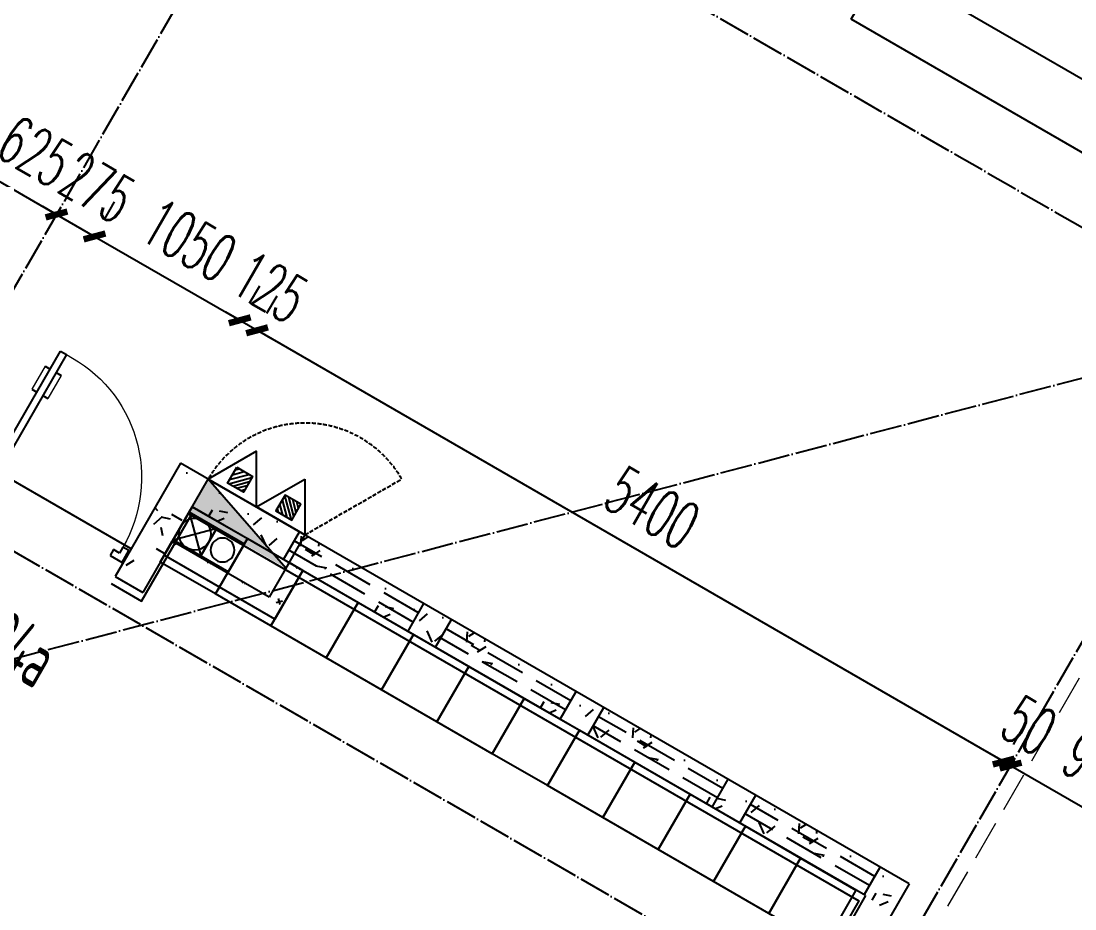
# Model space of a CAD drawing. Header units: millimetres. Extents: x 216654360 to 218309126, y 218099985 to 219647706.
# Drawn here: x 217970192 to 217976793, y 218924951 to 218930507 of the extents above; entities that cross this region are included whole.
import ezdxf

# ---------------------------------------------------------------- set-up
doc = ezdxf.new("R2010")
doc.units = ezdxf.units.MM
doc.header["$LTSCALE"] = 1000
for name, pattern in [('02-博雅楼平面图（V8）$0$DASH', [0.35, 0.25, -0.1]), ('DASH', [0.35, 0.25, -0.1]), ('DOTE', [2.4200000000000004, 2, -0.2, 0.02, -0.2])]:
    doc.linetypes.add(name, pattern=pattern)
doc.layers.add('02-博雅楼平面图（V8）$0$A-FLOR-OVHD', color=173, linetype='02-博雅楼平面图（V8）$0$DASH', lineweight=9)
for name, color, linetype in [('A-ANNO-DIMS', 3, 'Continuous'), ('A-ANNO-DOTE', 1, 'DOTE'), ('A-ANNO-TTLB', 7, 'Continuous'), ('A-FLOR-SPCL', 245, 'Continuous'), ('A-FURN', 45, 'Continuous'), ('A-WALL', 2, 'Continuous'), ('A-WIND', 161, 'Continuous'), ('P-PROT-FIRH', 1, 'Continuous'), ('P-PROT-VPIP', 1, 'Continuous'), ('P-RAIN-VPIP', 193, 'Continuous'), ('P-提建筑', 1, 'Continuous'), ('P-灭火器', 1, 'Continuous'), ('PUB_HATCH', 8, 'Continuous'), ('WINDOW', 4, 'Continuous'), ('WINDOW_TEXT', 7, 'Continuous'), ('现状植物', 3, 'Continuous')]:
    doc.layers.add(name, color=color, linetype=linetype)
doc.layers.add('DIM_MODI', color=6, linetype='Continuous', plot=False)
doc.layers.add('水辅助层', color=20, linetype='Continuous', plot=False)
doc.styles.add('_TCH_DIM_T3', font='SIMPLEX.shx', dxfattribs={"width": 0.5647058823529413, "bigfont": 'GBCBIG.shx'})
doc.styles.add('_TCH_WINDOW', font='GBENOR', dxfattribs={"width": 0.8, "bigfont": 'GBCBIG'})
doc.dimstyles.new('_TCH_ARCH&&100', dxfattribs={"dimtxt": 297.5, "dimasz": 100, "dimexe": 250, "dimexo": 300, "dimgap": 126.25, "dimtad": 1, "dimdec": 0, "dimzin": 0, "dimdsep": 46, "dimtxsty": '_TCH_DIM_T3', "dimblk": 'ARCHTICK', "dimcen": 0.09, "dimclrt": 7, "dimazin": 2, "dimtfac": 1, "dimtdec": 0, "dimtix": 1, "dimtmove": 2, "dimatfit": 3, "dimfxl": 100, "dimtolj": 1, "dimtzin": 0, "dimarcsym": 0})
pattern_1 = [(0, (354, -366), (600, 1200), [0, -1200]), (0, (-348, -528), (600, 1200), [0, -1200]), (0, (42, -540), (600, 1200), [0, -1200]), (0, (468, -186), (600, 1200), [0, -1200]), (0, (-30, -600), (600, 1200), [0, -1200]), (0, (588, 570), (600, 1200), [0, -1200]), (0, (222, 474), (600, 1200), [0, -1200]), (0, (413.9999999999999, 324), (600, 1200), [0, -1200]), (0, (-564, 300), (600, 1200), [0, -1200]), (0, (24, 246), (600, 1200), [0, -1200]), (0, (-204, -60), (600, 1200), [0, -1200]), (0, (-192, -509.9999999999999), (600, 1200), [0, -1200]), (0, (258, -558), (600, 1200), [0, -1200]), (0, (588, -30), (600, 1200), [0, -1200]), (0, (-534, -216), (600, 1200), [0, -1200]), (0, (-432, -12), (600, 1200), [0, -1200]), (0, (36, -96), (600, 1200), [0, -1200]), (0, (-132, -270), (600, 1200), [0, -1200]), (0, (-228, 126), (600, 1200), [0, -1200]), (0, (-78, 576), (600, 1200), [0, -1200]), (0, (-486.0000000000001, -468), (600, 1200), [0, -1200]), (0, (174, 330), (600, 1200), [0, -1200]), (0, (-384, 348), (600, 1200), [0, -1200]), (0, (-480, 504), (600, 1200), [0, -1200]), (130.601294, (514.285716, 194.285712), (-2999.999966861969, 3600.000015739533), [52.683108, -22074.222]), (18.4349488, (428.571432, 217.142856), (2999.999988936139, 1199.999991146445), [54.21048, -7535.2558]), (90, (428.571432, 165.714288), (600.0000000000001, 1200), [51.428568, -2348.5713]), (161.565051, (480, 148.571424), (-3000.000015105215, 1199.999910544823), [54.21048, -7535.2558]), (53.1301023, (480, 148.571424), (600.0000011342403, 1199.99999943288), [57.14286, -5942.856999999999]), (135, (525.714288, -462.85704), (-600.0000725322863, 1199.999918790402), [48.48732, -3345.6252]), (45, (457.142856, -462.85704), (599.9999961647541, 1199.999995157935), [48.48732, -3345.6252]), (135, (491.428572, -497.1428400000001), (-600.0000725322863, 1199.999918790402), [48.48732, -3345.6252]), (45, (491.428572, -497.1428400000001), (599.9999961647541, 1199.999995157935), [48.48732, -3345.6252]), (116.565051, (-51.42852, 342.857148), (-0.0001043859734650709, 2399.999934707041), [63.887652, -1277.753]), (180, (-79.99991999999999, 399.999996), (-599.9999999999998, 1200), [68.571432, -1131.4285]), (63.43494880000001, (-177.1428, 342.857148), (5.432290706153253e-06, 2399.999988372672), [63.887652, -1277.753]), (116.565051, (-148.5714, 285.714288), (-0.0001043859734650709, 2399.999934707041), [63.887652, -1277.753]), (0, (-148.5714, 285.714288), (600, 1200), [68.571432, -1131.4285]), (63.43494880000001, (-79.99991999999999, 285.714288), (5.432290706153253e-06, 2399.999988372672), [63.887652, -1277.753]), (107.102728, (399.999996, -62.85708000000001), (-1799.999931184909, 6000.000009680287), [77.72269200000001, -32565.805]), (143.972626, (377.142852, 11.428572), (-11399.99985547618, 8399.999990492668), [77.72269200000001, -16244.04]), (180, (314.285712, 57.14286), (-599.9999999999998, 1200), [74.285712, -1125.7142]), (36.02737329999999, (177.14286, 11.428572), (11399.99991575318, 8399.99990944439), [77.72269200000001, -16244.04]), (71.5650511, (154.285716, -57.14279999999999), (1800.000009240657, 5999.99998966958), [72.280632, -7517.185600000001]), (107.102728, (177.14286, -131.42856), (-1799.999931184909, 6000.000009680287), [77.72269200000001, -32565.805]), (143.972626, (240, -177.1428), (-11399.99985547618, 8399.999990492668), [77.72269200000001, -16244.04]), (0, (240, -177.1428), (600, 1200), [74.285712, -1125.7142]), (36.02737329999999, (314.285712, -177.1428), (11399.99991575318, 8399.99990944439), [77.72269200000001, -16244.04]), (71.5650511, (377.142852, -131.42856), (1800.000009240657, 5999.99998966958), [72.280632, -7517.185600000001]), (150.255118, (411.428568, 497.142852), (-1800.000004260273, 1199.999985130039), [46.07004, -9628.639200000001]), (90, (371.428572, 474.28572), (600.0000000000001, 1200), [45.714288, -2354.2855]), (29.7448813, (371.428572, 474.28572), (1800.000001060037, 1199.999994395642), [46.07004, -9628.639200000001]), (116.565051, (131.428572, -354.28572), (-0.0001043859734650709, 2399.999934707041), [63.887652, -1277.753]), (168.690067, (102.857148, -297.1428), (-5400.000004006199, 1199.999969888218), [58.274508, -12179.371]), (41.18592510000001, (0, -325.7142), (14999.99990911732, 13199.99988457684), [60.743688, -25451.604]), (90, (0, -382.85712), (600.0000000000001, 1200), [57.14286, -2342.857]), (138.814074, (45.714288, -422.85708), (-14999.99973338043, 13200.0000840726), [60.743688, -25451.604]), (16.6992442, (45.714288, -422.85708), (19799.99985103278, 5999.99993715613), [59.6589, -24997.075]), (60.9453959, (102.857148, -405.71424), (599.9999984077513, 1199.99998938541), [58.83217200000001, -24650.679]), (109.983106, (-371.42856, 148.571424), (-3000.000011299861, 8399.999977770043), [66.88400399999998, -28024.39499999999]), (155.556045, (-394.28568, 211.428576), (-7800.000029732115, 3599.999925205931), [69.045972, -28930.263]), (24.4439547, (-519.99996, 211.428576), (7800.000003890955, 3599.999982684802), [69.045972, -28930.263]), (70.01689340000001, (-542.85708, 148.571424), (3000.000009044286, 8399.999979161448), [66.88400399999999, -28024.395]), (109.983106, (-519.99996, 85.71428399999999), (-3000.000011299861, 8399.999977770043), [66.88400399999998, -28024.39499999999]), (160.016893, (-457.14276, 62.85714), (-3000.000001763259, 1199.999945333349), [66.88400399999999, -13978.755]), (19.9831065, (-457.14276, 62.85714), (2999.999983528817, 1199.999998096056), [66.88400399999999, -13978.755]), (70.01689340000001, (-394.28568, 85.71428399999999), (3000.000009044286, 8399.999979161448), [66.88400399999999, -28024.395]), (122.005383, (74.285712, 39.999996), (-600.0000805229399, 1199.999938741572), [53.908464, -11266.868]), (18.4349488, (-5.71428, 68.571432), (2999.999988936139, 1199.999991146445), [54.21048, -7535.2558]), (90, (-5.71428, 17.142852), (600.0000000000001, 1200), [51.428568, -2348.5713]), (161.565051, (45.714288, 0), (-3000.000015105215, 1199.999910544823), [54.21048, -7535.2558]), (54.46232220000002, (45.714288, 0), (4199.999993914518, 5999.999991012131), [49.15614, -20596.423]), (116.565051, (-274.28568, -251.42856), (-0.0001043859734650709, 2399.999934707041), [63.887652, -1277.753]), (180, (-302.85708, -194.28564), (-599.9999999999998, 1200), [62.85714, -1137.1428]), (59.0362434, (-399.99996, -251.42856), (600.000001953063, 1199.999994175555), [66.63945599999998, -13927.644]), (120.963756, (-365.71428, -308.57136), (-600.0000819959288, 1199.999944893199), [66.639456, -13927.644]), (0, (-365.71428, -308.57136), (600, 1200), [62.85714, -1137.1428]), (63.43494880000001, (-302.85708, -308.57136), (5.432290706153253e-06, 2399.999988372672), [63.887652, -1277.753])]
pattern_2 = [(45, (-6165836.629976437, -59446.79809915766), (-125.0000033257799, 125.00000332578), [40, -136.7767]), (135, (-6165558.345676437, -59446.79809915766), (-125.00000332578, -125.0000033257799), [40, -136.7767])]

# ---------------------------------------------------------------- blocks, each defined once
blk = doc.blocks.new('A$C5EDE6A0B')
at = {"layer": 'A-FURN', "color": 251}
for points in [[(0, -400.0000000036089), (0, 0), (400, 0), (399.9999999990687, -400.0000000037398)], [(399.9999999990687, -400.0000000038563), (399.9999999990687, -2.328306436538696e-10), (799.9999999990687, -2.473825588822365e-10), (799.9999999990687, -400.0000000039727)], [(799.9999999990687, -400.0000000039727), (799.9999999990396, -4.656612873077393e-10), (1199.99999999904, -4.802132025361061e-10), (1199.999999999069, -400.0000000042055)], [(1199.999999999069, -400.0000000043219), (1199.999999999069, -6.984919309616089e-10), (1599.999999999069, -7.130438461899757e-10), (1599.99999999904, -400.0000000044092)], [(1599.99999999904, -400.0000000045402), (1599.99999999904, -9.313225746154785e-10), (1999.99999999904, -9.458744898438454e-10), (1999.999999999069, -400.0000000046712)], [(1999.999999999069, -400.0000000046712), (1999.99999999904, -1.178705133497715e-09), (2399.999999999069, -1.178705133497715e-09), (2399.999999998137, -400.000000004904)], [(2399.999999998108, -400.0000000050059), (2399.999999998108, -1.396983861923218e-09), (2799.999999998137, -1.411535777151585e-09), (2799.999999998137, -400.0000000051223)], [(2799.999999998137, -400.0000000052532), (2799.999999998137, -1.644366420805454e-09), (3199.999999998137, -1.658918336033821e-09), (3199.999999998137, -400.0000000053551)], [(3199.999999998137, -400.0000000053551), (3199.999999998108, -1.862645149230957e-09), (3599.999999998137, -1.877197064459324e-09), (3599.999999997206, -400.0000000056025)], [(3599.999999997206, -400.0000000057189), (3599.999999997206, -2.110027708113194e-09), (3999.999999997206, -2.110027708113194e-09), (3999.999999997206, -400.0000000058353)], [(3999.999999997206, -400.0000000058353), (3999.999999997177, -2.342858351767063e-09), (4399.999999997206, -2.342858351767063e-09), (4399.999999997206, -400.0000000060681)], [(4399.999999997206, -400.0000000061846), (4399.999999997206, -2.561137080192566e-09), (4799.999999997206, -2.575688995420933e-09), (4799.999999997206, -400.0000000062864)]]:
    blk.add_lwpolyline(points, close=True, dxfattribs=at)
blk = doc.blocks.new('$DorLib2D$00000009')
for p, q in [((0.4128784780300046, 0.9052619659617922), (0.4128784780300046, 0.08070055595349494)), ((0.4541065485304194, 0.9052619659617922), (0.4128784780300046, 0.9052619659617922)), ((0.4541065485304194, 0.08070055595349494), (0.4541065485304194, 0.9052619659617922)), ((0.4128784780300046, 0.7821568824082695), (0.3780038555081039, 0.7821568824082694)), ((0.4889811710523202, 0.7821568824082694), (0.4541065485304194, 0.7821568824082695)), ((0.4128784780300046, 0.6235084014994399), (0.3780038555081039, 0.6235084014994398)), ((0.4889811710523202, 0.6235084014994398), (0.4541065485304194, 0.6235084014994399)), ((-0.4941390729791224, 0.08070055595349494), (-0.4529110024787076, 0.08070055595349494)), ((-0.4941390729791224, -0.001755585047334795), (-0.4941390729791224, 0.08070055595349494)), ((-0.4529110024787076, 0.08070055595349494), (-0.4529110024787076, 0.03947248545308008)), ((0.4128784780300046, 0.08070055595349494), (0.4541065485304194, 0.08070055595349494)), ((0.4953346190308343, 0.08070055595349494), (0.4541065485304194, 0.08070055595349494)), ((0.4541065485304194, 0.08070055595349494), (0.4541065485304194, 0.03947248545308008)), ((0.4953346190308343, -0.001755585047334795), (0.4953346190308343, 0.08070055595349494)), ((-0.4529110024787076, 0.03947248545308008), (-0.4116829319782927, 0.03947248545308008)), ((-0.4116829319782927, 0.03947248545308008), (-0.4116829319782927, -0.001755585047334795)), ((0.4541065485304194, 0.03947248545308008), (0.4128784780300046, 0.03947248545308008)), ((0.4128784780300046, 0.03947248545308008), (0.4128784780300046, -0.001755585047334795)), ((-0.4941390729791224, -0.001755585047334795), (-0.4941390729791224, -0.001755585047334795)), ((-0.4116829319782927, -0.001755585047334795), (-0.4941390729791224, -0.001755585047334795)), ((0.4128784780300046, -0.001755585047334795), (0.4953346190308343, -0.001755585047334795)), ((0.4953346190308343, -0.001755585047334795), (0.4953346190308343, -0.001755585047334795))]:
    blk.add_line(p, q)
at = {"lineweight": 13}
for p, q in [((0.3780038555081039, 0.7821568824082694), (0.3780038555081039, 0.6235084014994398)), ((0.4889811710523202, 0.7821568824082694), (0.4889811710523202, 0.6235084014994398))]:
    blk.add_line(p, q, dxfattribs=at)
blk.add_arc((0.3716497624938499, 0.08173193500353383), 0.8245614100082972, 87.13397114007623, 180.0716668053313, dxfattribs=at)
blk = doc.blocks.new("67agjj'")
at = {"layer": 'PUB_HATCH'}
h = blk.add_hatch(dxfattribs=at)
h.set_pattern_fill('加气混凝土', color=256, scale=100, style=0)
h.set_pattern_definition(pattern_1)
h.paths.add_polyline_path([(4939796.969240301, -191135.5933836428), (4939596.969240134, -190935.593383642), (4939596.969240131, -191555.9127561479), (4939796.969240298, -191755.9127561602)])
h = blk.add_hatch(dxfattribs=at)
h.set_pattern_fill('加气混凝土', color=256, scale=100, style=0)
h.set_pattern_definition(pattern_1)
h.paths.add_polyline_path([(4944666.530958996, -191135.593383643), (4944866.530958996, -190935.5933836421), (4939596.969240134, -190935.593383642), (4939796.969240301, -191135.5933836428)])
h = blk.add_hatch(dxfattribs=at)
h.set_pattern_fill('加气混凝土', color=256, scale=100, style=0)
h.set_pattern_definition(pattern_1)
h.paths.add_polyline_path([(4944866.530958996, -190935.5933836421), (4944666.530958996, -191135.593383643), (4944666.530959005, -191555.9127568134), (4944766.530959005, -191622.5794237824), (4944866.53095901, -191555.9127572394)])
h = blk.add_hatch(dxfattribs=at)
h.set_pattern_fill('加气混凝土', color=256, scale=100, style=0)
h.set_pattern_definition(pattern_1)
h.paths.add_polyline_path([(4939596.969240131, -191555.9127561479), (4939596.969240112, -191755.9127561621), (4939796.969240298, -191755.9127561602)])
at = {"layer": 'A-WALL'}
for p, q in [((4939596.969240134, -190935.593383642), (4939596.969240131, -191555.9127561479)), ((4944866.530958996, -190935.5933836421), (4939596.969240134, -190935.593383642)), ((4944866.530958996, -190935.5933836421), (4944866.53095901, -191555.9127572394)), ((4939796.969240301, -191135.5933836428), (4939796.969240298, -191755.9127561602)), ((4944666.530958996, -191135.593383643), (4939796.969240301, -191135.5933836428)), ((4944666.530958996, -191135.593383643), (4944666.530959005, -191555.9127568134)), ((4939596.969240131, -191555.9127561479), (4939596.969240112, -191755.9127561621)), ((4939596.969240112, -191755.9127561621), (4939796.969240298, -191755.9127561602))]:
    blk.add_line(p, q, dxfattribs=at)
at = {"layer": 'A-WALL', "color": 6}
blk.add_lwpolyline([(4939596.969240196, -191805.912758621), (4939816.96924045, -191805.912758621), (4939816.969239913, -191185.5933836226), (4944646.530958956, -191185.5933836201), (4944646.530958956, -192335.9127561819), (4945446.534865406, -192335.9127561796), (4945446.534865088, -191775.9127568613), (4946021.550420285, -191775.9127564609)], dxfattribs=at)
at = {"layer": 'A-WIND', "linetype": 'DASH'}
for p, q in [((4940457.445230299, -191135.5933836233), (4940457.445230299, -190935.5933836233)), ((4941357.445230299, -191135.5933836233), (4941357.445230299, -190935.5933836233)), ((4941557.445230299, -191135.5933836233, 1500), (4941557.445230299, -190935.5933836233, 1500)), ((4942457.445230299, -191135.5933836234, 1500), (4942457.445230299, -190935.5933836234, 1500)), ((4942657.445230396, -191135.5933836234), (4942657.445230396, -190935.5933836234)), ((4943557.445230396, -191135.5933836234), (4943557.445230396, -190935.5933836234)), ((4943757.445230301, -191135.5933836234, 1500), (4943757.445230301, -190935.5933836234, 1500)), ((4944657.445230301, -191135.5933836235, 1500), (4944657.445230301, -190935.5933836235, 1500)), ((4941357.445230299, -191002.26005029), (4940457.445230299, -191002.2600502899)), ((4942457.445230299, -191002.2600502901, 1500), (4941557.445230299, -191002.26005029, 1500)), ((4943557.445230396, -191002.2600502901), (4942657.445230396, -191002.26005029)), ((4944657.445230301, -191002.2600502901, 1500), (4943757.445230301, -191002.2600502901, 1500)), ((4941357.445230299, -191068.9267169567), (4940457.445230299, -191068.9267169566)), ((4942457.445230299, -191068.9267169567, 1500), (4941557.445230299, -191068.9267169567, 1500)), ((4943557.445230396, -191068.9267169568), (4942657.445230396, -191068.9267169567)), ((4944657.445230301, -191068.9267169568, 1500), (4943757.445230301, -191068.9267169567, 1500))]:
    blk.add_line(p, q, dxfattribs=at)
at = {"layer": 'WINDOW'}
blk.add_line((4939596.96924019, -191555.9127561775), (4938546.96924019, -191555.9127561775), dxfattribs=at)
at = {"linetype": 'Continuous', "rotation": 180}
blk.add_blockref('A$C5EDE6A0B', (4944596.969240216, -191535.5933836284), dxfattribs=at)
at = {"layer": 'WINDOW'}
ref = blk.add_blockref('$DorLib2D$00000009', (4939071.96924019, -191655.9127561775), dxfattribs=dict(at, xscale=1050, yscale=-1050, zscale=200, rotation=179.9999999999992))
ref.add_attrib('A', 'M1024a', (4938696.302573554, -192618.4127562058), dxfattribs={"layer": 'WINDOW_TEXT', "height": 350, "rotation": 359.9999999999992, "style": '_TCH_WINDOW', "width": 0.6400000000000001})
blk = doc.blocks.new('2929sk')
at = {"layer": 'A-ANNO-DOTE', "ltscale": 0.1}
for p, q in [((-75808.41759934928, -98506.28522877564), (-75808.41759934928, -79972.76195832127)), ((-68908.41759934928, -98506.28522877558), (-68908.41759934928, -79972.7619583212)), ((-70053.25017017312, -85977.54912788258), (-75903.12984014768, -91766.4875320131)), ((-16719.25256192591, -86572.76195832115), (-75808.41759934928, -86572.76195832127)), ((-16719.25256192591, -91672.76195832115), (-75808.41759934928, -91672.76195832127))]:
    blk.add_line(p, q, dxfattribs=at)
blk = doc.blocks.new('P-消火栓箱开门示意')
at = {"layer": 'P-PROT-FIRH', "color": 8, "linetype": 'DASH', "ltscale": 0.1}
blk.add_line((2696644.86184354, -6288498.702755758), (2696994.861858813, -6287892.484981926), dxfattribs=at)
blk.add_arc((2696644.861843541, -6288498.702755758), 700, 59.9999985718766, 179.9999986126178, dxfattribs=at)
blk = doc.blocks.new('A$C31C83305')
at = {"layer": 'DIM_MODI'}
blk.add_lwpolyline([(100, 100), (100, -100), (-100, -100), (-100, 100)], close=True, dxfattribs=at)
at = {"layer": 'P-RAIN-VPIP'}
blk.add_circle((0, 4.592425496802574e-15), 75, dxfattribs=at)
blk = doc.blocks.new('$TwtSys$00000434')
for p, q in [((-0.5, 0.5), (-0.5, -0.5)), ((-0.5, -0.5), (0.5, 0.5)), ((0.5, 0.5), (-0.5, 0.5)), ((0.5, -0.5), (0.5, 0.5))]:
    blk.add_line(p, q)
blk.add_solid([(0.5, -0.5), (0.5, 0.5), (-0.5, -0.5)])
blk = doc.blocks.new('T1-P-QP-L3-F$0$$ATTACHMENT$00000214')
h = blk.add_hatch()
h.set_pattern_fill('ANSI31', color=256, scale=200, style=0)
h.set_pattern_definition([(45, (-38543.80223862439, -6842.63859106258), (-17.67766952966369, 17.67766952966369), [])])
h.paths.add_polyline_path([(-64.92232553117356, 1.936813719180464), (64.922325531159, 1.936813719180464), (64.922325531159, -127.9078373431521), (-64.92232553117356, -127.9078373431521)])
for points in [[(0, 171.8081853693711), (-198.3870041439732, -171.8081853693711), (198.3870041439732, -171.8081853693711)], [(-64.92232553117356, 1.936813719180464), (64.922325531159, 1.936813719180464), (64.922325531159, -127.9078373431521), (-64.92232553117356, -127.9078373431521)]]:
    blk.add_lwpolyline(points, close=True)
blk = doc.blocks.new('p0422')
at = {"layer": 'P-PROT-VPIP'}
blk.add_circle((6117496.29536299, 34052.37200246987), 100, dxfattribs=at)
at = {"layer": '水辅助层'}
blk.add_lwpolyline([(6117396.29536299, 33952.37200246987), (6117596.29536299, 33952.37200246987), (6117596.29536299, 34152.37200246987), (6117396.29536299, 34152.37200246987), (6117396.29536299, 33952.37200246987), (6117596.29536299, 34152.37200246987), (6117396.29536299, 34152.37200246987), (6117596.29536299, 33952.37200246987)], dxfattribs=at)
at = {"layer": 'A-ANNO-TTLB', "xscale": -1, "rotation": 180}
blk.add_blockref('A$C31C83305', (6117696.29536299, 34052.37200246984), dxfattribs=at)
at = {"layer": 'P-PROT-FIRH', "xscale": 700, "yscale": -240, "zscale": 700, "rotation": 180}
blk.add_blockref('$TwtSys$00000434', (6117746.295362989, 34272.37200247069), dxfattribs=at)
at = {"layer": 'P-提建筑'}
blk.add_blockref('P-消火栓箱开门示意', (3421451.433519446, 6322891.074758224), dxfattribs=at)
at = {"layer": 'P-灭火器', "xscale": 0.8816120906801007, "zscale": 0.8816120906801007}
for p, yscale, rotation in [((6117571.394981502, 34543.84017597014), 0.8816120906801007, 359.9999999999999), ((6117921.195744476, 34543.84017597014), -0.8816120906801007, 180)]:
    blk.add_blockref('T1-P-QP-L3-F$0$$ATTACHMENT$00000214', p, dxfattribs=dict(at, yscale=yscale, rotation=rotation))
blk = doc.blocks.new('_ArchTick')
at = {"color": 0, "linetype": 'ByBlock', "const_width": 0.4}
blk.add_lwpolyline([(-0.5, -0.5), (0.5, 0.5)], dxfattribs=at)
blk = doc.blocks.new('*D342')
at = {"layer": 'A-ANNO-DIMS', "color": 0, "lineweight": -2, "transparency": 16777216}
for p, q in [((6115120.844556984, 35474.14101954783), (6115120.844556984, 35600.99999999999)), ((6115745.844556829, 35474.14101954783), (6115745.844556829, 35600.99999999999)), ((6115120.844556984, 35350.99999999999), (6115020.844556984, 35350.99999999999)), ((6115120.844556984, 35350.99999999999), (6115745.844556829, 35350.99999999999)), ((6115745.844556829, 35350.99999999999), (6115845.844556829, 35350.99999999999))]:
    blk.add_line(p, q, dxfattribs=at)
at = {"layer": 'Defpoints', "color": 0, "transparency": 16777216}
for p in [(6115745.844556829, 35350.99999999999), (6115120.844556984, 35174.14101954783), (6115745.844556829, 35174.14101954783)]:
    blk.add_point(p, dxfattribs=at)
at = {"layer": 'A-ANNO-DIMS', "color": 0, "lineweight": -2, "transparency": 16777216, "xscale": 100, "yscale": 100, "zscale": 100}
blk.add_blockref('_ArchTick', (6115120.844556984, 35350.99999999999), dxfattribs=at)
at = {"layer": 'A-ANNO-DIMS', "color": 0, "lineweight": -2, "transparency": 16777216, "xscale": 100, "yscale": 100, "zscale": 100, "rotation": 180}
blk.add_blockref('_ArchTick', (6115745.844556829, 35350.99999999999), dxfattribs=at)
at = {"layer": 'A-ANNO-DIMS', "color": 7, "transparency": 16777216, "insert": (6115433.344556906, 35625.99999999999), "char_height": 297.5, "attachment_point": 5, "style": '_TCH_DIM_T3'}
blk.add_mtext('\\A1;625', dxfattribs=at)
blk = doc.blocks.new('*D343')
at = {"layer": 'A-ANNO-DIMS', "color": 0, "lineweight": -2, "transparency": 16777216}
for p, q in [((6115745.844556829, 35474.14101954783), (6115745.844556829, 35600.99999999999)), ((6116020.844556992, 35474.14101954783), (6116020.844556992, 35600.99999999999)), ((6115745.844556829, 35350.99999999999), (6115645.844556829, 35350.99999999999)), ((6115745.844556829, 35350.99999999999), (6116020.844556992, 35350.99999999999)), ((6116020.844556992, 35350.99999999999), (6116120.844556992, 35350.99999999999))]:
    blk.add_line(p, q, dxfattribs=at)
at = {"layer": 'Defpoints', "color": 0, "transparency": 16777216}
for p in [(6116020.844556992, 35350.99999999999), (6115745.844556829, 35174.14101954783), (6116020.844556992, 35174.14101954783)]:
    blk.add_point(p, dxfattribs=at)
at = {"layer": 'A-ANNO-DIMS', "color": 0, "lineweight": -2, "transparency": 16777216, "xscale": 100, "yscale": 100, "zscale": 100}
blk.add_blockref('_ArchTick', (6115745.844556829, 35350.99999999999), dxfattribs=at)
at = {"layer": 'A-ANNO-DIMS', "color": 0, "lineweight": -2, "transparency": 16777216, "xscale": 100, "yscale": 100, "zscale": 100, "rotation": 180}
blk.add_blockref('_ArchTick', (6116020.844556992, 35350.99999999999), dxfattribs=at)
at = {"layer": 'A-ANNO-DIMS', "color": 7, "transparency": 16777216, "insert": (6115883.344556911, 35625.99999999999), "char_height": 297.5, "attachment_point": 5, "style": '_TCH_DIM_T3'}
blk.add_mtext('\\A1;275', dxfattribs=at)
blk = doc.blocks.new('*D344')
at = {"layer": 'A-ANNO-DIMS', "color": 0, "lineweight": -2, "transparency": 16777216}
for p, q in [((6116020.844556992, 35474.14101954783), (6116020.844556992, 35600.99999999999)), ((6117070.844556991, 35474.14101954783), (6117070.844556991, 35600.99999999999)), ((6116020.844556992, 35350.99999999999), (6117070.844556991, 35350.99999999999))]:
    blk.add_line(p, q, dxfattribs=at)
at = {"layer": 'Defpoints', "color": 0, "transparency": 16777216}
for p in [(6117070.844556991, 35350.99999999999), (6116020.844556992, 35174.14101954783), (6117070.844556991, 35174.14101954783)]:
    blk.add_point(p, dxfattribs=at)
at = {"layer": 'A-ANNO-DIMS', "color": 0, "lineweight": -2, "transparency": 16777216, "xscale": 100, "yscale": 100, "zscale": 100, "rotation": 180}
blk.add_blockref('_ArchTick', (6116020.844556992, 35350.99999999999), dxfattribs=at)
at = {"layer": 'A-ANNO-DIMS', "color": 0, "lineweight": -2, "transparency": 16777216, "xscale": 100, "yscale": 100, "zscale": 100}
blk.add_blockref('_ArchTick', (6117070.844556991, 35350.99999999999), dxfattribs=at)
at = {"layer": 'A-ANNO-DIMS', "color": 7, "transparency": 16777216, "insert": (6116545.844556991, 35625.99999999999), "char_height": 297.5, "attachment_point": 5, "style": '_TCH_DIM_T3'}
blk.add_mtext('\\A1;1050', dxfattribs=at)
blk = doc.blocks.new('*D345')
at = {"layer": 'A-ANNO-DIMS', "color": 0, "lineweight": -2, "transparency": 16777216}
for p, q in [((6117070.844556991, 35474.14101954783), (6117070.844556991, 35600.99999999999)), ((6117196.263384158, 35474.14101954782), (6117196.263384158, 35600.99999999999)), ((6117070.844556991, 35350.99999999999), (6116970.844556991, 35350.99999999999)), ((6117070.844556991, 35350.99999999999), (6117196.263384158, 35350.99999999999)), ((6117196.263384158, 35350.99999999999), (6117296.263384158, 35350.99999999999))]:
    blk.add_line(p, q, dxfattribs=at)
at = {"layer": 'Defpoints', "color": 0, "transparency": 16777216}
for p in [(6117196.263384158, 35350.99999999999), (6117070.844556991, 35174.14101954783), (6117196.263384158, 35174.14101954782)]:
    blk.add_point(p, dxfattribs=at)
at = {"layer": 'A-ANNO-DIMS', "color": 0, "lineweight": -2, "transparency": 16777216, "xscale": 100, "yscale": 100, "zscale": 100}
blk.add_blockref('_ArchTick', (6117070.844556991, 35350.99999999999), dxfattribs=at)
at = {"layer": 'A-ANNO-DIMS', "color": 0, "lineweight": -2, "transparency": 16777216, "xscale": 100, "yscale": 100, "zscale": 100, "rotation": 180}
blk.add_blockref('_ArchTick', (6117196.263384158, 35350.99999999999), dxfattribs=at)
at = {"layer": 'A-ANNO-DIMS', "color": 7, "transparency": 16777216, "insert": (6117133.553970574, 35625.99999999999), "char_height": 297.5, "attachment_point": 5, "style": '_TCH_DIM_T3'}
blk.add_mtext('\\A1;125', dxfattribs=at)
blk = doc.blocks.new('*D346')
at = {"layer": 'A-ANNO-DIMS', "color": 0, "lineweight": -2, "transparency": 16777216}
for p, q in [((6117196.263384158, 35474.14101954782), (6117196.263384158, 35600.99999999999)), ((6122595.84455696, 35474.14101954782), (6122595.84455696, 35600.99999999999)), ((6117196.263384158, 35350.99999999999), (6122595.84455696, 35350.99999999999))]:
    blk.add_line(p, q, dxfattribs=at)
at = {"layer": 'Defpoints', "color": 0, "transparency": 16777216}
for p in [(6122595.84455696, 35350.99999999999), (6117196.263384158, 35174.14101954782), (6122595.84455696, 35174.14101954782)]:
    blk.add_point(p, dxfattribs=at)
at = {"layer": 'A-ANNO-DIMS', "color": 0, "lineweight": -2, "transparency": 16777216, "xscale": 100, "yscale": 100, "zscale": 100, "rotation": 180}
blk.add_blockref('_ArchTick', (6117196.263384158, 35350.99999999999), dxfattribs=at)
at = {"layer": 'A-ANNO-DIMS', "color": 0, "lineweight": -2, "transparency": 16777216, "xscale": 100, "yscale": 100, "zscale": 100}
blk.add_blockref('_ArchTick', (6122595.84455696, 35350.99999999999), dxfattribs=at)
at = {"layer": 'A-ANNO-DIMS', "color": 7, "transparency": 16777216, "insert": (6119896.053970559, 35625.99999999999), "char_height": 297.5, "attachment_point": 5, "style": '_TCH_DIM_T3'}
blk.add_mtext('\\A1;5400', dxfattribs=at)
blk = doc.blocks.new('*D347')
at = {"layer": 'A-ANNO-DIMS', "color": 0, "lineweight": -2, "transparency": 16777216}
for p, q in [((6122595.84455696, 35474.14101954782), (6122595.84455696, 35600.99999999999)), ((6122645.844556828, 35474.14101954782), (6122645.844556828, 35600.99999999999)), ((6122595.84455696, 35350.99999999999), (6122495.84455696, 35350.99999999999)), ((6122595.84455696, 35350.99999999999), (6122645.844556828, 35350.99999999999)), ((6122645.844556828, 35350.99999999999), (6122745.844556828, 35350.99999999999))]:
    blk.add_line(p, q, dxfattribs=at)
at = {"layer": 'Defpoints', "color": 0, "transparency": 16777216}
for p in [(6122645.844556828, 35350.99999999999), (6122595.84455696, 35174.14101954782), (6122645.844556828, 35174.14101954782)]:
    blk.add_point(p, dxfattribs=at)
at = {"layer": 'A-ANNO-DIMS', "color": 0, "lineweight": -2, "transparency": 16777216, "xscale": 100, "yscale": 100, "zscale": 100}
blk.add_blockref('_ArchTick', (6122595.84455696, 35350.99999999999), dxfattribs=at)
at = {"layer": 'A-ANNO-DIMS', "color": 0, "lineweight": -2, "transparency": 16777216, "xscale": 100, "yscale": 100, "zscale": 100, "rotation": 180}
blk.add_blockref('_ArchTick', (6122645.844556828, 35350.99999999999), dxfattribs=at)
at = {"layer": 'A-ANNO-DIMS', "color": 7, "transparency": 16777216, "insert": (6122620.844556894, 35625.99999999999), "char_height": 297.5, "attachment_point": 5, "style": '_TCH_DIM_T3'}
blk.add_mtext('\\A1;50', dxfattribs=at)
blk = doc.blocks.new('*D348')
at = {"layer": 'A-ANNO-DIMS', "color": 0, "lineweight": -2, "transparency": 16777216}
for p, q in [((6122645.844556828, 35474.14101954782), (6122645.844556828, 35600.99999999999)), ((6123620.844564069, 35474.14101954782), (6123620.844564069, 35600.99999999999)), ((6122645.844556828, 35350.99999999999), (6123620.844564069, 35350.99999999999))]:
    blk.add_line(p, q, dxfattribs=at)
at = {"layer": 'Defpoints', "color": 0, "transparency": 16777216}
for p in [(6123620.844564069, 35350.99999999999), (6122645.844556828, 35174.14101954782), (6123620.844564069, 35174.14101954782)]:
    blk.add_point(p, dxfattribs=at)
at = {"layer": 'A-ANNO-DIMS', "color": 0, "lineweight": -2, "transparency": 16777216, "xscale": 100, "yscale": 100, "zscale": 100, "rotation": 180}
blk.add_blockref('_ArchTick', (6122645.844556828, 35350.99999999999), dxfattribs=at)
at = {"layer": 'A-ANNO-DIMS', "color": 0, "lineweight": -2, "transparency": 16777216, "xscale": 100, "yscale": 100, "zscale": 100}
blk.add_blockref('_ArchTick', (6123620.844564069, 35350.99999999999), dxfattribs=at)
at = {"layer": 'A-ANNO-DIMS', "color": 7, "transparency": 16777216, "insert": (6123133.344560448, 35625.99999999999), "char_height": 297.5, "attachment_point": 5, "style": '_TCH_DIM_T3'}
blk.add_mtext('\\A1;975', dxfattribs=at)
blk = doc.blocks.new('A$C04836B57')
at = {"layer": 'PUB_HATCH'}
h = blk.add_hatch(dxfattribs=at)
h.set_pattern_fill('石膏板', color=256, scale=50, style=0)
h.set_pattern_definition(pattern_2)
h.paths.add_polyline_path([(-47782.84319281671, -25290.69555690111), (-47782.8431927897, -25541.01493022551), (-47682.84319274966, -25641.01493024622), (-47682.84319281671, -25290.69555690142)])
h = blk.add_hatch(dxfattribs=at)
h.set_pattern_fill('石膏板', color=256, scale=50, style=0)
h.set_pattern_definition(pattern_2)
h.paths.add_polyline_path([(-47682.84319274966, -25641.01493024622), (-47782.8431927897, -25541.01493022551), (-48482.84319231939, -25541.01493025296), (-48482.84319231939, -25641.01493025296)])
at = {"layer": '02-博雅楼平面图（V8）$0$A-FLOR-OVHD'}
blk.add_lwpolyline([(-34489.09233477898, -34372.7596087876), (-43133.26201960817, -25791.01492962649), (-43133.26201960817, -19816.01492957422)], dxfattribs=at)
at = {"layer": 'A-FURN', "color": 251}
blk.add_lwpolyline([(-46433.26201960817, -20586.01492962606), (-46433.26201960817, -20186.01492962606), (-43933.26201960817, -20186.01492962606), (-43933.26201960817, -20586.01492962606)], close=True, dxfattribs=at)
at = {"layer": 'A-WALL'}
for p, q in [((-47782.84319281671, -25290.69555690111), (-47782.8431927897, -25541.01493022551)), ((-47682.84319281671, -25290.69555690142), (-47782.84319281671, -25290.69555690111)), ((-47682.84319281671, -25290.69555690142), (-47682.84319274966, -25641.01493024622)), ((-47782.8431927897, -25541.01493022551), (-48482.84319231939, -25541.01493025296)), ((-48482.84319231939, -25641.01493025296), (-48482.84319231939, -25541.01493025296)), ((-47682.84319274966, -25641.01493024622), (-48482.84319231939, -25641.01493025296))]:
    blk.add_line(p, q, dxfattribs=at)
blk.add_blockref('p0422', (-6165879.138555308, -59483.0675593635))
at = {"color": 2}
blk.add_blockref("67agjj'", (-4988279.812432501, 165844.8978267414), dxfattribs=at)
at = {"layer": 'A-FLOR-SPCL', "rotation": 180}
blk.add_blockref('2929sk', (-119041.6796189575, -112663.7768879475), dxfattribs=at)
at = {"layer": 'A-ANNO-DIMS', "color": 3}
for p1, p2, distance, picture, middle in [((-50758.26201945357, -24308.51492960983), (-50133.26201960817, -24308.51492960983), 176.85898045216163, '*D342', (-50445.76201953087, -23856.65594915767)), ((-50133.26201960817, -24308.51492960983), (-49858.26201944519, -24308.51492960983), 176.85898045216163, '*D343', (-49995.76201952621, -23856.65594915767)), ((-49858.26201944519, -24308.51492960983), (-48808.26201944612, -24308.51492960983), 176.85898045216163, '*D344', (-49333.26201944612, -23856.65594915767)), ((-48808.26201944612, -24308.51492960983), (-48682.84319227934, -24308.51492960984), 176.858980452158, '*D345', (-48745.55260586273, -23856.65594915768)), ((-48682.84319227934, -24308.51492960984), (-43283.26201947685, -24308.51492960984), 176.858980452158, '*D346', (-45983.05260587856, -23856.65594915768)), ((-43283.26201947685, -24308.51492960984), (-43233.2620196091, -24308.51492960984), 176.858980452158, '*D347', (-43258.26201954298, -23856.65594915768)), ((-43233.2620196091, -24308.51492960984), (-42258.26201236807, -24308.51492960984), 176.858980452158, '*D348', (-42745.76201598905, -23856.65594915768))]:
    dim = blk.add_aligned_dim(p1=p1, p2=p2, distance=distance, dimstyle='_TCH_ARCH&&100', dxfattribs=at)
    dim.commit()
    dim.dimension.update_dxf_attribs({"geometry": picture, "text_midpoint": middle, "insert": (-6165879.106576437, -59482.65594915766)})

msp = doc.modelspace()

# ---------------------------------------------------------------- block references
at = {"layer": '现状植物', "rotation": 330.0099772030858}
msp.add_blockref('A$C04836B57', (218025897.187641, 218925138.5110827), dxfattribs=at)

doc.saveas('drawing.dxf')
